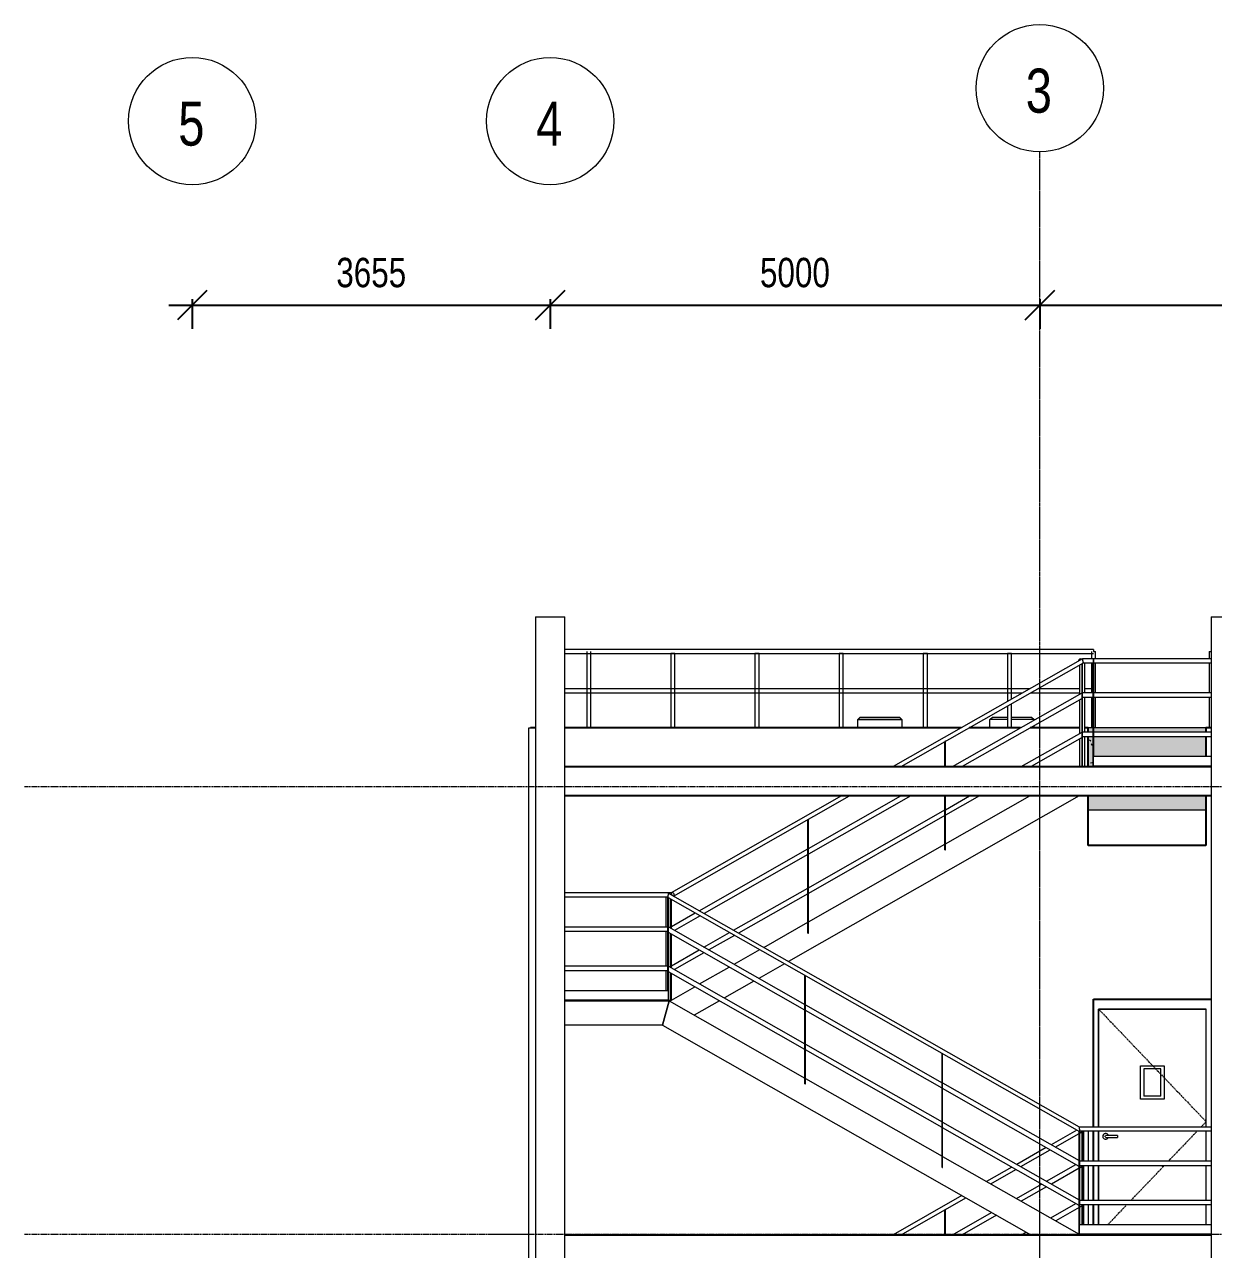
# Model space of a CAD drawing. Header units: millimetres. Extents: x -29259 to 87313, y -139821 to 46728.
# Drawn here: x -7310 to 4833, y -109638 to -97133 of the extents above; entities that cross this region are included whole.
import ezdxf

# ---------------------------------------------------------------- set-up
doc = ezdxf.new("R2010")
doc.units = ezdxf.units.MM
for name, pattern in [('Centre', [31.75, 6.35, -4.7625, 15.875, -4.7625]), ('Grid Line', [22.225, 12.7, -3.175, 3.175, -3.175]), ('Hidden', [7.14375, 4.7625, -2.38125]), ('IMPORT-DASHDOT', [0])]:
    doc.linetypes.add(name, pattern=pattern)
for name, color, linetype, lineweight in [('0-new structure center liness', 1, 'IMPORT-DASHDOT', 9), ('A-ANNO-DIMS', 211, 'Continuous', 9), ('A-DOOR', 31, 'Continuous', 9), ('A-DOOR-FRAM', 31, 'Continuous', 18), ('A-FLOR', 192, 'Continuous', 9), ('A-FLOR-HRAL', 11, 'Continuous', 9), ('A-FLOR-LEVL', 51, 'Continuous', 9), ('A-WALL', 113, 'Continuous', 18), ('A-WALL-PATT', 111, 'Continuous', 18), ('S-BEAM', 12, 'Continuous', 9), ('S-COLS', 52, 'Continuous', 18), ('S-GRID', 8, 'Continuous', 9), ('S-GRID-IDEN', 1, 'Continuous', 9), ('S-STRS', 31, 'Continuous', 9), ('SF - R6 - Mech - Copy_dwg', 8, 'Continuous', 9)]:
    doc.layers.add(name, color=color, linetype=linetype, lineweight=lineweight)
doc.styles.add('Century Gothic_1', font='GOTHIC.TTF', dxfattribs={"width": 0.8, "height": 250})
doc.styles.add('Century Gothic_2', font='GOTHIC.TTF', dxfattribs={"width": 0.8, "height": 300})
doc.dimstyles.new('Diagonal_-_3mm_Century_Gothic', dxfattribs={"dimscale": 304.8, "dimtxt": 313.250481, "dimasz": 0.984252, "dimexe": 0.787402, "dimexo": 0.492126, "dimgap": 0.574147, "dimtad": 1, "dimdec": 0, "dimzin": 0, "dimdsep": 46, "dimtxsty": 'Century Gothic_2', "dimblk1": 'OBLIQUE', "dimblk2": 'OBLIQUE', "dimsah": 1, "dimcen": 0.09, "dimdle": 0.787402, "dimazin": 0, "dimtfac": 1, "dimtdec": 4, "dimtix": 1, "dimtmove": 0, "dimatfit": 3, "dimfxl": 1, "dimtvp": 1, "dimtfill": 1, "dimtolj": 1, "dimtzin": 0, "dimarcsym": 2})

# ---------------------------------------------------------------- blocks, each defined once
blk = doc.blocks.new('Structural Columns 1 - Structural Columns 2-1277846-EAST FACADE')
at = {"layer": 'S-COLS', "color": 250, "lineweight": 9}
for p, q in [((4492, 13485), (4517, 13510)), ((4517, 13510), (4670, 13510)), ((4712, 13510), (4917, 13510)), ((4917, 13510), (4942, 13485)), ((4670, 13485), (4492, 13485)), ((4942, 13485), (4712, 13485))]:
    blk.add_line(p, q, dxfattribs=at)
blk = doc.blocks.new('Structural Columns 2 - Structural Columns 2-1278073-EAST FACADE')
at = {"layer": 'S-COLS', "color": 250, "lineweight": 9}
for p, q in [((3142, 13485), (3167, 13510)), ((3167, 13510), (3567, 13510)), ((3567, 13510), (3592, 13485)), ((3592, 13485), (3142, 13485))]:
    blk.add_line(p, q, dxfattribs=at)
blk = doc.blocks.new('Roaster Building_ST_RVT2022_detached_rvt-1-EAST FACADE')
at = {"layer": 'A-WALL-PATT'}
h = blk.add_hatch(dxfattribs=at)
h.set_pattern_fill('FP_2', color=9, style=0, pattern_type=2)
h.set_pattern_definition([(50, (12268.65, 1200), (364.368, -31.878), [38.1, -419.1]), (355, (12268.65, 1200), (-70.486, 382.113), [30.48, -335.28]), (100.451, (12299, 1197.34), (293.885, 350.233), [32.38, -356.18]), (46.184, (12268.65, 1301.6), (542.158, -84.086), [57.15, -628.65]), (96.636, (12313.8, 1294.6), (474.805, 494.855), [48.57, -534.27]), (351.184, (12268.65, 1301.6), (474.81, 494.85), [45.72, -502.92]), (21, (12319.44, 1276.2), (303.2285, -204.5305), [38.1, -419.1]), (326, (12319.44, 1276.2), (123.604, 368.376), [30.48, -335.28]), (71.451, (12344.7, 1259.16), (426.834, 163.843), [32.38, -356.18]), (37.5, (12268.65, 1200), (6.1766, 169.1102), [16.764, -314.452, 16.764, -323.596, -336.55]), (37.5, (12268.65, 1200), (6.1766, 169.1102), [-671.576, 16.764, -319.786]), (7.5, (12268.65, 1200), (133.6389, 200.3615), [16.764, -177.292, 16.764, -306.832, -128.27]), (7.5, (12268.65, 1200), (133.6389, 200.3615), [-517.652, 16.764, -111.506]), (327.5, (12155.36, 1200), (271.1818, -11.4584), [16.764, -110.236, 16.764, -379.476, -525.78]), (327.5, (12155.36, 1200), (271.1818, -11.4584), [-523.24, 16.764, -509.016]), (317.5, (12104.56, 1200), (296.2585, 50.853), [16.764, -148.336, 16.764, -246.38, -373.38]), (317.5, (12104.56, 1200), (296.2585, 50.853), [-428.244, 16.764, -356.616])])
h.paths.add_polyline_path([(5496, 13010), (5545, 13010), (5545, 13310), (5496, 13310), (5496, 13010)])
h.paths.add_polyline_path([(5499, 13360), (5545, 13360), (5545, 13400), (5496, 13400), (5496, 13360)])
at = {"layer": 'A-FLOR', "color": 250}
blk.add_line((6696, 12560), (5496, 12560), dxfattribs=at)
at = {"layer": 'A-WALL', "color": 250, "lineweight": 9}
blk.add_line((5545, 13400), (5496, 13400), dxfattribs=at)
at = {"layer": 'S-BEAM', "color": 250}
blk.add_line((6696, 12560), (5496, 12560), dxfattribs=at)
at = {"layer": 'S-COLS', "color": 250, "lineweight": 9}
for p, q in [((3142, 13485), (3592, 13485)), ((3142, 13400), (3142, 13485)), ((3592, 13485), (3592, 13400)), ((4492, 13400), (4492, 13485)), ((4942, 13479), (4942, 13485)), ((4942, 13400), (4942, 13422))]:
    blk.add_line(p, q, dxfattribs=at)
for name in ['Structural Columns 2 - Structural Columns 2-1278073-EAST FACADE', 'Structural Columns 1 - Structural Columns 2-1277846-EAST FACADE']:
    blk.add_blockref(name, (0, 0), dxfattribs=at)
blk = doc.blocks.new('RHS-Rectangular Hollow Section-Column - 804093-EAST FACADE')
at = {"layer": 'S-COLS', "color": 250, "lineweight": 9}
for p, q in [((6749.2, 14535), (6749.2, -350)), ((6749.2, 14535), (6761.2, 14535)), ((6761.2, 14535), (7037.2, 14535)), ((7037.2, 14535), (7049.2, 14535)), ((7049.2, 0), (7049.2, 14535))]:
    blk.add_line(p, q, dxfattribs=at)
blk = doc.blocks.new('RHS-Rectangular Hollow Section-Column - 804097-EAST FACADE')
at = {"layer": 'S-COLS', "color": 250, "lineweight": 9}
for p, q in [((-150, 14535), (-150, 0)), ((-150, 14535), (-138, 14535)), ((-138, 14535), (138, 14535)), ((138, 14535), (150, 14535)), ((150, 0), (150, 14535))]:
    blk.add_line(p, q, dxfattribs=at)
blk = doc.blocks.new('RHS-Rectangular Hollow Section - 300x150x6RHS-1527276-EAST FACADE')
at = {"layer": 'S-BEAM', "color": 250}
for p, q in [((6749.2, 13005), (150, 13005)), ((150, 12993), (150, 13005)), ((150, 12717), (150, 12993)), ((6749.2, 13005), (6749.2, 12993)), ((6749.2, 12993), (6749.2, 12717)), ((150, 12705), (150, 12717)), ((150, 12705), (6749.2, 12705)), ((6749.2, 12717), (6749.2, 12705))]:
    blk.add_line(p, q, dxfattribs=at)
at = {"layer": 'S-BEAM', "color": 250, "linetype": 'Hidden'}
for p, q in [((6749.2, 12999), (150, 12999)), ((6749.2, 12711), (150, 12711))]:
    blk.add_line(p, q, dxfattribs=at)
blk = doc.blocks.new('Railing - MS FLAT 50x5mm-1534103-EAST FACADE')
at = {"layer": 'A-FLOR-HRAL', "color": 250}
for p, q in [((4038, 13263), (4032, 13260)), ((4032, 13005), (4032, 13260)), ((4038, 13005), (4038, 13263)), ((4032, 12156), (4032, 12705)), ((4038, 12156), (4038, 12705)), ((4032, 12156), (4038, 12156))]:
    blk.add_line(p, q, dxfattribs=at)
blk = doc.blocks.new('Railing - MS FLAT 50x5mm-1534101-EAST FACADE')
at = {"layer": 'A-FLOR-HRAL', "color": 250}
for p, q in [((2638, 12467), (2632, 12463)), ((2632, 11303), (2632, 12463)), ((2638, 11303), (2638, 12467)), ((2632, 11303), (2638, 11303))]:
    blk.add_line(p, q, dxfattribs=at)
blk = doc.blocks.new('Railing - MS FLAT 50x5mm-1534095-EAST FACADE')
at = {"layer": 'A-FLOR-HRAL', "color": 250}
for p, q in [((5438, 14060), (5432, 14057)), ((5432, 13010), (5432, 14057)), ((5438, 13010), (5438, 14060)), ((5432, 13010), (5438, 13010))]:
    blk.add_line(p, q, dxfattribs=at)
blk = doc.blocks.new('Railing - MS FLAT 50x5mm-V16-EAST FACADE')
at = {"layer": 'A-FLOR-HRAL', "color": 250}
for p, q in [((1232, 11355), (1232, 11653)), ((1238, 11351), (1238, 11649)), ((1232, 10955), (1232, 11297)), ((1238, 10951), (1238, 11294)), ((1232, 10620), (1232, 10897)), ((1238, 10620), (1238, 10894)), ((1232, 10620), (1238, 10620))]:
    blk.add_line(p, q, dxfattribs=at)
blk = doc.blocks.new('Railing - MS FLAT 50x5mm-V17-EAST FACADE')
at = {"layer": 'A-FLOR-HRAL', "color": 250}
for p, q in [((1180, 11675), (1180, 11370)), ((1230, 11356), (1230, 11654)), ((1180, 11320), (1180, 10970)), ((1230, 10956), (1230, 11298)), ((1180, 10920), (1180, 10720)), ((1230, 10620), (1230, 10898)), ((1208, 10620), (1230, 10620))]:
    blk.add_line(p, q, dxfattribs=at)
blk = doc.blocks.new('Railing - MS FLAT 50x5mm-V18-EAST FACADE')
at = {"layer": 'A-FLOR-HRAL', "color": 250}
for p, q in [((5449.6, 8980), (5449.6, 9285)), ((5499.6, 8980), (5499.6, 9285)), ((5449.6, 8580), (5449.6, 8930)), ((5499.6, 8580), (5499.6, 8930)), ((5449.6, 8330), (5449.6, 8530)), ((5499.6, 8330), (5499.6, 8530))]:
    blk.add_line(p, q, dxfattribs=at)
blk = doc.blocks.new('Railing - MS FLAT 50x5mm-V19-EAST FACADE')
at = {"layer": 'A-FLOR-HRAL', "color": 250}
for p, q in [((5438, 9280), (5432, 9277)), ((5432, 8980), (5432, 9277)), ((5438, 8980), (5438, 9280)), ((5432, 8580), (5432, 8930)), ((5438, 8580), (5438, 8930)), ((5432, 8330), (5432, 8530)), ((5438, 8330), (5438, 8530))]:
    blk.add_line(p, q, dxfattribs=at)
blk = doc.blocks.new('Railing - MS FLAT 50x5mm-V20-EAST FACADE')
at = {"layer": 'A-FLOR-HRAL', "color": 250}
for p, q in [((1209.6, 6895), (1209.6, 6590)), ((1259.6, 6590), (1259.6, 6895)), ((1209.6, 6540), (1209.6, 6190)), ((1259.6, 6190), (1259.6, 6540)), ((1209.6, 6140), (1209.6, 5940)), ((1259.6, 5940), (1259.6, 6140))]:
    blk.add_line(p, q, dxfattribs=at)
blk = doc.blocks.new('Railing - MS FLAT 50x5mm-V21-EAST FACADE')
at = {"layer": 'A-FLOR-HRAL', "color": 250}
for p, q in [((1231.6, 6590), (1231.6, 6895)), ((1237.6, 6895), (1237.6, 6590)), ((1231.6, 6190), (1231.6, 6540)), ((1237.6, 6540), (1237.6, 6190)), ((1231.6, 5940), (1231.6, 6140)), ((1237.6, 6140), (1237.6, 5940))]:
    blk.add_line(p, q, dxfattribs=at)
blk = doc.blocks.new('Railing - MS FLAT 50x5mm-V15-EAST FACADE')
at = {"layer": 'A-FLOR-HRAL', "color": 250}
for p, q in [((5496.2, 3450), (5496.2, 4505)), ((5502.2, 4505), (5496.2, 4505)), ((5502.2, 3550), (5502.2, 4505)), ((5496.2, 3450), (5499.2, 3450))]:
    blk.add_line(p, q, dxfattribs=at)
blk = doc.blocks.new('Railing - Railing-1525472-EAST FACADE')
at = {"layer": 'A-FLOR-HRAL', "color": 250}
for p, q in [((4108, 13005), (5432, 13758)), ((5438, 13760), (5545, 13760)), ((5432, 13701), (4209, 13005)), ((5545, 13710), (5438, 13710)), ((4811, 13005), (5432, 13358)), ((5432, 13301), (4912, 13005)), ((5438, 13360), (5545, 13360)), ((5545, 13310), (5438, 13310)), ((2638, 12168), (3581, 12705)), ((3682, 12705), (2638, 12111)), ((4038, 12565), (4284, 12705)), ((4385, 12705), (4038, 12508)), ((2638, 11768), (4032, 12562)), ((4032, 12504), (2638, 11711)), ((1523, 11534), (2632, 12165)), ((2632, 12107), (1573, 11505)), ((1874, 11334), (2632, 11765)), ((2632, 11707), (1924, 11305)), ((1238, 11372), (1482, 11511)), ((1532, 11482), (1270, 11333)), ((1230, 11370), (1232, 11370)), ((1571, 11161), (1833, 11311)), ((1884, 11282), (1622, 11133)), ((1238, 10972), (1521, 11133)), ((1571, 11104), (1270, 10933)), ((1230, 10970), (1232, 10970)), ((5068, 8771), (5369, 8943)), ((5402, 8904), (5119, 8743)), ((5432, 8921), (5408, 8907)), ((4761, 8597), (5018, 8743)), ((5068, 8714), (4811, 8568)), ((5112, 8397), (5369, 8543)), ((5432, 8521), (5408, 8507)), ((4108, 8225), (4508, 8453)), ((4559, 8424), (4209, 8225)), ((5402, 8504), (5163, 8368)), ((4811, 8225), (4860, 8253)), ((2638, 7388), (3581, 7925)), ((3682, 7925), (2638, 7331)), ((4038, 7785), (4284, 7925)), ((4385, 7925), (4038, 7728)), ((2638, 6988), (4032, 7782)), ((4032, 7724), (2638, 6931)), ((1570, 6781), (2632, 7385)), ((2632, 7327), (1620, 6752)), ((1921, 6581), (2632, 6985)), ((2632, 6927), (1972, 6552)), ((1303, 6629), (1529, 6758)), ((1580, 6729), (1318, 6580)), ((1260, 6604), (1297, 6625)), ((1619, 6408), (1881, 6558)), ((1931, 6529), (1669, 6380)), ((1303, 6229), (1568, 6380)), ((1619, 6351), (1318, 6180)), ((1260, 6204), (1297, 6225))]:
    blk.add_line(p, q, dxfattribs=at)
for name, p in [('Railing - MS FLAT 50x5mm-1534095-EAST FACADE', (0, 0)), ('Railing - MS FLAT 50x5mm-V15-EAST FACADE', (49, 9560)), ('Railing - MS FLAT 50x5mm-1534103-EAST FACADE', (0, 0)), ('Railing - MS FLAT 50x5mm-1534101-EAST FACADE', (0, 0)), ('Railing - MS FLAT 50x5mm-V17-EAST FACADE', (0, 0)), ('Railing - MS FLAT 50x5mm-V16-EAST FACADE', (0, 0)), ('Railing - MS FLAT 50x5mm-V19-EAST FACADE', (0, 0)), ('Railing - MS FLAT 50x5mm-V18-EAST FACADE', (0, 0)), ('Railing - MS FLAT 50x5mm-1534103-EAST FACADE', (0, -4780)), ('Railing - MS FLAT 50x5mm-1534101-EAST FACADE', (0, -4780)), ('Railing - MS FLAT 50x5mm-V20-EAST FACADE', (0, 0)), ('Railing - MS FLAT 50x5mm-V21-EAST FACADE', (0, 0))]:
    blk.add_blockref(name, p)
blk = doc.blocks.new('Top Rail Type - Top Rail_Internal_-1525505-EAST FACADE')
at = {"layer": 'A-FLOR-HRAL', "color": 250}
for p, q in [((5436, 14105), (3503, 13005)), ((3584, 13005), (5447, 14065)), ((5548, 14105), (5436, 14105)), ((5447, 14065), (5548, 14065)), ((5548, 14105), (5548, 14085)), ((5548, 14085), (5548, 14065)), ((2976, 12705), (1237, 11716)), ((1260, 11683), (3057, 12705)), ((1244, 11692), (1245, 11695)), ((5379, 9293), (5117, 9144)), ((5158, 9121), (5402, 9259)), ((5405, 9325), (5403, 9325)), ((5408, 9263), (5435, 9278)), ((5067, 9115), (4766, 8944)), ((4806, 8921), (5107, 9092)), ((4715, 8915), (4458, 8769)), ((4499, 8746), (4756, 8892)), ((4206, 8625), (3503, 8225)), ((3584, 8225), (4246, 8602)), ((2976, 7925), (1255, 6946)), ((1308, 6930), (3057, 7925)), ((1288, 6895), (1297, 6890))]:
    blk.add_line(p, q, dxfattribs=at)
at = {"layer": 'A-FLOR-HRAL', "color": 250, "flags": 128}
for points in [[(1202, 11670), (1198, 11673), (1196, 11675)], [(1245, 11695), (1244, 11700), (1242, 11705), (1239, 11709), (1235, 11712), (1230, 11714), (1225, 11715), (1219, 11714), (1215, 11712), (1212, 11710)], [(1264, 11708), (1261, 11712), (1257, 11716), (1252, 11718), (1247, 11718), (1242, 11718), (1237, 11716), (1233, 11713)], [(1260, 11683), (1261, 11684), (1264, 11688), (1266, 11693), (1267, 11698), (1266, 11703), (1264, 11708)], [(5435, 9285), (5435, 9281), (5435, 9279), (5435, 9278)], [(1255, 6935), (1255, 6939), (1255, 6943), (1255, 6945), (1255, 6946)]]:
    blk.add_lwpolyline(points, dxfattribs=at)
at = {"layer": 'A-FLOR-HRAL', "color": 250}
for points, knots in [([(5441, 14085), (5441, 14087), (5440, 14090), (5439, 14095), (5437, 14099), (5436, 14104), (5436, 14105), (5436, 14105)], [0, 0, 0, 0, 0.0833333, 0.1666667, 0.25, 0.3333333, 0.5, 0.5, 0.5, 0.5]), ([(5447, 14065), (5447, 14065), (5446, 14066), (5445, 14071), (5444, 14075), (5443, 14080), (5442, 14083), (5441, 14085)], [0.5, 0.5, 0.5, 0.5, 0.6666667, 0.75, 0.8333333, 0.9166667, 1, 1, 1, 1])]:
    blk.add_open_spline(points, degree=3, knots=knots, dxfattribs=at)
blk = doc.blocks.new('Railing - MS FLAT 50x5mm-V22-EAST FACADE')
at = {"layer": 'A-FLOR-HRAL', "color": 250}
for p, q in [((5410, 13746), (5410, 14044)), ((5460, 13760), (5460, 14065)), ((5410, 13346), (5410, 13688)), ((5460, 13360), (5460, 13710)), ((5410, 13010), (5410, 13288)), ((5460, 13010), (5460, 13310)), ((5410, 13010), (5432, 13010))]:
    blk.add_line(p, q, dxfattribs=at)
blk = doc.blocks.new('Railing - Railing-1525920-EAST FACADE')
at = {"layer": 'A-FLOR-HRAL', "color": 250}
for p, q in [((5407.1, 13110), (5407.1, 13010)), ((5409.6, 13110), (5407.1, 13110)), ((5407.1, 13010), (5409.6, 13010))]:
    blk.add_line(p, q, dxfattribs=at)
blk.add_blockref('Railing - MS FLAT 50x5mm-V22-EAST FACADE', (0, 0))
blk = doc.blocks.new('Top Rail Type - Top Rail_Internal_-1525953-EAST FACADE')
at = {"layer": 'A-FLOR-HRAL', "color": 250}
for start, end in [(49.7964, 180), (180, 189.49576)]:
    blk.add_arc((5414.6, 14085), 20, start, end, dxfattribs=at)
blk = doc.blocks.new('Top Rail Type - Top Rail_Internal_-1526297-EAST FACADE')
at = {"layer": 'A-FLOR-HRAL', "color": 250}
blk.add_line((1237, 11716), (1235, 11714), dxfattribs=at)
blk = doc.blocks.new('Railing - MS FLAT 50x5mm-V23-EAST FACADE')
at = {"layer": 'A-FLOR-HRAL', "color": 250}
for p, q in [((5410, 8980), (5410, 9264)), ((5410, 8580), (5410, 8908)), ((5410, 8330), (5410, 8508))]:
    blk.add_line(p, q, dxfattribs=at)
blk = doc.blocks.new('Railing - Railing-1526545-EAST FACADE')
blk.add_blockref('Railing - MS FLAT 50x5mm-V23-EAST FACADE', (0, 0))
blk = doc.blocks.new('Railing - Railing-1534487-EAST FACADE')
at = {"layer": 'A-FLOR-HRAL', "color": 250}
for p, q in [((5551, 13760), (6749, 13760)), ((6749, 13710), (5551, 13710)), ((5551, 13360), (6749, 13360)), ((6749, 13310), (5551, 13310)), ((5548, 13010), (5548, 13110)), ((5548, 13110), (6749, 13110)), ((6749, 13010), (5548, 13010))]:
    blk.add_line(p, q, dxfattribs=at)
blk.add_blockref('Railing - MS FLAT 50x5mm-V15-EAST FACADE', (49, 9560))
blk = doc.blocks.new('Top Rail Type - Top Rail_Internal_-1534491-EAST FACADE')
at = {"layer": 'A-FLOR-HRAL', "color": 250}
for p, q in [((6749, 14105), (5548, 14105)), ((5548, 14085), (5548, 14105)), ((5548, 14065), (5548, 14085)), ((5548, 14065), (6749, 14065))]:
    blk.add_line(p, q, dxfattribs=at)
blk = doc.blocks.new('Railing - MS FLAT 50x5mm-1534111-EAST FACADE')
at = {"layer": 'A-FLOR-HRAL', "color": 250}
for p, q in [((4002, 8913), (4002, 10077)), ((4008, 10073), (4002, 10077)), ((4008, 8913), (4008, 10073)), ((4002, 8913), (4008, 8913))]:
    blk.add_line(p, q, dxfattribs=at)
blk = doc.blocks.new('Railing - MS FLAT 50x5mm-1534109-EAST FACADE')
at = {"layer": 'A-FLOR-HRAL', "color": 250}
for p, q in [((2602, 9766), (2602, 10873)), ((2608, 10870), (2602, 10873)), ((2608, 9766), (2608, 10870)), ((2602, 9766), (2608, 9766))]:
    blk.add_line(p, q, dxfattribs=at)
blk = doc.blocks.new('Railing - MS FLAT 50x5mm-1534106-EAST FACADE')
at = {"layer": 'A-FLOR-HRAL', "color": 250}
for p, q in [((5402, 8230), (5402, 9280)), ((5408, 9277), (5402, 9280)), ((5408, 8330), (5408, 9277)), ((5402, 8230), (5405, 8230))]:
    blk.add_line(p, q, dxfattribs=at)
blk = doc.blocks.new('Railing - MS FLAT 50x5mm-V24-EAST FACADE')
at = {"layer": 'A-FLOR-HRAL', "color": 250}
for p, q in [((1202, 10720), (1202, 11670)), ((1208, 11667), (1202, 11670)), ((1208, 10620), (1208, 11667)), ((1205, 10620), (1208, 10620))]:
    blk.add_line(p, q, dxfattribs=at)
blk = doc.blocks.new('Railing - Railing-1534666-EAST FACADE')
at = {"layer": 'A-FLOR-HRAL', "color": 250}
for p, q in [((1208, 11368), (2602, 10575)), ((2602, 10518), (1208, 11311)), ((1208, 10968), (2602, 10175)), ((2602, 10118), (1208, 10911)), ((2608, 10572), (4002, 9778)), ((4002, 9721), (2608, 10514)), ((2608, 10172), (4002, 9378)), ((4002, 9321), (2608, 10114)), ((4008, 9775), (5402, 8982)), ((5402, 8924), (4008, 9717)), ((4008, 9375), (5402, 8582)), ((5402, 8524), (4008, 9317))]:
    blk.add_line(p, q, dxfattribs=at)
for name in ['Railing - MS FLAT 50x5mm-V24-EAST FACADE', 'Railing - MS FLAT 50x5mm-1534109-EAST FACADE', 'Railing - MS FLAT 50x5mm-1534111-EAST FACADE', 'Railing - MS FLAT 50x5mm-1534106-EAST FACADE']:
    blk.add_blockref(name, (0, 0))
blk = doc.blocks.new('Top Rail Type - Top Rail_Internal_-1534670-EAST FACADE')
at = {"layer": 'A-FLOR-HRAL', "color": 250}
for p, q in [((5405, 9324), (1205, 11714)), ((1205, 11691), (1205, 11693)), ((1205, 11668), (5405, 9278)), ((5405, 9303), (5405, 9301))]:
    blk.add_line(p, q, dxfattribs=at)
at = {"layer": 'A-FLOR-HRAL', "color": 250, "flags": 128}
for points in [[(1205, 11669), (1205, 11671), (1205, 11675), (1205, 11680), (1205, 11685), (1205, 11691)], [(5405, 9301), (5405, 9295), (5405, 9290), (5405, 9285), (5405, 9281), (5405, 9279)]]:
    blk.add_lwpolyline(points, dxfattribs=at)
blk = doc.blocks.new('Railing - MS FLAT 50x5mm-V25-EAST FACADE')
at = {"layer": 'A-FLOR-HRAL', "color": 250}
for p, q in [((1202, 10720), (1202, 11675)), ((1205, 11675), (1202, 11675)), ((1208, 10620), (1208, 11667)), ((1205, 10620), (1208, 10620))]:
    blk.add_line(p, q, dxfattribs=at)
blk = doc.blocks.new('Railing - Railing-1534798-EAST FACADE')
at = {"layer": 'A-FLOR-HRAL', "color": 250}
for p, q in [((150, 11370), (1201.6, 11370)), ((1201.6, 11320), (150, 11320)), ((150, 10970), (1201.6, 10970)), ((1201.6, 10920), (150, 10920)), ((150, 10720), (1204.6, 10720)), ((1204.6, 10720), (1204.6, 10620)), ((1229.6, 10720), (1231.6, 10720)), ((1204.6, 10620), (150, 10620))]:
    blk.add_line(p, q, dxfattribs=at)
blk.add_blockref('Railing - MS FLAT 50x5mm-V25-EAST FACADE', (0, 0))
blk = doc.blocks.new('Top Rail Type - Top Rail_Internal_-1534802-EAST FACADE')
at = {"layer": 'A-FLOR-HRAL', "color": 250}
for p, q in [((1205, 11715), (150, 11715)), ((150, 11675), (1205, 11675)), ((1235, 11715), (1205, 11715)), ((1205, 11715), (1205, 11695)), ((1205, 11695), (1205, 11693)), ((1235, 11715), (1235, 11714))]:
    blk.add_line(p, q, dxfattribs=at)
blk = doc.blocks.new('Railing - MS FLAT 50x5mm-V26-EAST FACADE')
at = {"layer": 'A-FLOR-HRAL', "color": 250}
for p, q in [((5402, 8230), (5402, 9281)), ((5408, 9285), (5405, 9285)), ((5408, 8330), (5408, 9285)), ((5402, 8230), (5405, 8230))]:
    blk.add_line(p, q, dxfattribs=at)
blk = doc.blocks.new('Railing - Railing-1535008-EAST FACADE')
at = {"layer": 'A-FLOR-HRAL', "color": 250}
for p, q in [((5408, 8980), (6749, 8980)), ((6749, 8930), (5408, 8930)), ((5408, 8580), (6749, 8580)), ((6749, 8530), (5408, 8530)), ((5405, 8230), (5405, 8330)), ((5405, 8330), (6749, 8330)), ((6749, 8230), (5405, 8230))]:
    blk.add_line(p, q, dxfattribs=at)
blk.add_blockref('Railing - MS FLAT 50x5mm-V26-EAST FACADE', (0, 0))
blk = doc.blocks.new('Top Rail Type - Top Rail_Internal_-1535012-EAST FACADE')
at = {"layer": 'A-FLOR-HRAL', "color": 250}
for p, q in [((6749, 9325), (5405, 9325)), ((5405, 9305), (5405, 9325)), ((5405, 9303), (5405, 9305)), ((5405, 9285), (6749, 9285))]:
    blk.add_line(p, q, dxfattribs=at)
blk = doc.blocks.new('Roaster Building_ST_RVT2022 _SST__rvt-1-EAST FACADE')
at = {"layer": 'A-FLOR', "lineweight": 5}
blk.add_hatch(color=10, dxfattribs=at).paths.add_polyline_path([(5496, 12560), (6696, 12560), (6696, 12705), (5496, 12705), (5496, 12599)])
at = {"layer": 'A-WALL', "lineweight": 5}
h = blk.add_hatch(color=10, dxfattribs=at)
h.paths.add_polyline_path([(17318, 12735), (17325, 12735), (17325, 13400), (17318, 13399), (17318, 13301)])
h.paths.add_polyline_path([(5545, 13010), (5545, 13310), (5496, 13310), (5496, 13010), (5503, 13010)])
h.paths.add_polyline_path([(5769, 13110), (6696, 13110), (6696, 13310), (5551, 13310), (5551, 13110), (5636, 13110)])
h.paths.add_polyline_path([(5496, 13360), (5545, 13360), (5545, 13400), (5496, 13400), (5496, 13395)])
h.paths.add_polyline_path([(6565, 13360), (6696, 13360), (6696, 13400), (5551, 13400), (5551, 13360), (6034, 13360)])
at = {"layer": 'A-FLOR', "color": 254, "lineweight": 18}
blk.add_line((6696, 12560), (5496, 12560), dxfattribs=at)
at = {"layer": 'A-WALL', "color": 254}
for p, q in [((5545, 13400), (5496, 13400)), ((6696, 13400), (5551, 13400))]:
    blk.add_line(p, q, dxfattribs=at)
at = {"layer": 'S-BEAM', "color": 250}
blk.add_line((6696, 12560), (5496, 12560), dxfattribs=at)
at = {"layer": 'S-STRS', "color": 250}
for p, q in [((5425, 13005), (5434, 13010)), ((5435, 13010), (5435, 13005)), ((5438, 13010), (5545, 13010)), ((5404, 12705), (2434, 11015)), ((4038, 12215), (4898, 12705)), ((2638, 11419), (4032, 12212)), ((2181, 11159), (2632, 11415)), ((1878, 10987), (2141, 11136)), ((1527, 10787), (1828, 10958)), ((2393, 10992), (2131, 10843)), ((1238, 10622), (1476, 10758)), ((2081, 10814), (1780, 10643)), ((150, 10615), (1214, 10615)), ((1148, 10365), (1214, 10615)), ((1214, 10615), (1148, 10365)), ((1205, 10620), (1205, 10615)), ((1214, 10615), (1217, 10615)), ((1214, 10615), (2602, 9825)), ((1217, 10615), (1225, 10615)), ((1217, 10615), (1217, 10613)), ((1225, 10615), (1234, 10620)), ((1225, 10615), (1227, 10607)), ((1227, 10607), (1225, 10615)), ((1230, 10620), (1232, 10620)), ((1729, 10614), (1472, 10468)), ((1148, 10365), (150, 10365)), ((1148, 10365), (4908, 8225)), ((2608, 9822), (4002, 9029)), ((4008, 9025), (5402, 8232)), ((5405, 8230), (5405, 8225))]:
    blk.add_line(p, q, dxfattribs=at)
at = {"layer": 'A-FLOR-HRAL', "color": 250, "lineweight": 9}
for name in ['Railing - Railing-1525472-EAST FACADE', 'Top Rail Type - Top Rail_Internal_-1525505-EAST FACADE', 'Top Rail Type - Top Rail_Internal_-1525953-EAST FACADE', 'Railing - Railing-1525920-EAST FACADE', 'Railing - Railing-1534487-EAST FACADE', 'Top Rail Type - Top Rail_Internal_-1534491-EAST FACADE', 'Top Rail Type - Top Rail_Internal_-1534802-EAST FACADE', 'Railing - Railing-1534798-EAST FACADE', 'Railing - Railing-1534666-EAST FACADE', 'Top Rail Type - Top Rail_Internal_-1534670-EAST FACADE', 'Top Rail Type - Top Rail_Internal_-1526297-EAST FACADE', 'Railing - Railing-1535008-EAST FACADE', 'Top Rail Type - Top Rail_Internal_-1535012-EAST FACADE', 'Railing - Railing-1526545-EAST FACADE']:
    blk.add_blockref(name, (0, 0), dxfattribs=at)
at = {"layer": 'S-BEAM', "color": 250, "lineweight": 9}
for p in [(0, 0), (0, -4780)]:
    blk.add_blockref('RHS-Rectangular Hollow Section - 300x150x6RHS-1527276-EAST FACADE', p, dxfattribs=at)
at = {"layer": 'S-COLS', "color": 250, "lineweight": 9}
for name in ['RHS-Rectangular Hollow Section-Column - 804097-EAST FACADE', 'RHS-Rectangular Hollow Section-Column - 804093-EAST FACADE']:
    blk.add_blockref(name, (0, 0), dxfattribs=at)
blk = doc.blocks.new('LTTS_AT_AR_Door-Passage-Single-Flush - 1200 x 2100mm_FSD 01-V1-EAST FACADE')
at = {"layer": 'A-DOOR', "linetype": 'Centre'}
for p, q in [((5600, 10530), (6700, 9380)), ((6700, 9380), (6647, 9325)), ((6609, 9285), (6317, 8980)), ((6270, 8930), (5935, 8580)), ((5887, 8530), (5696, 8330))]:
    blk.add_line(p, q, dxfattribs=at)
at = {"layer": 'A-DOOR'}
for p, q in [((5600, 10530), (5600, 9325)), ((6700, 10530), (5600, 10530)), ((6700, 9325), (6700, 10530)), ((6030, 9610), (6030, 9950)), ((6030, 9950), (6270, 9950)), ((6062, 9918), (6062, 9642)), ((6238, 9918), (6062, 9918)), ((6238, 9642), (6238, 9918)), ((6270, 9950), (6270, 9610)), ((6238, 9642), (6062, 9642)), ((6270, 9610), (6030, 9610)), ((5600, 9285), (5600, 8980)), ((6700, 8980), (6700, 9285)), ((5795, 9240), (5690, 9240)), ((5690, 9220), (5795, 9220)), ((5795, 9240), (5795, 9230)), ((5795, 9230), (5795, 9220)), ((5600, 8930), (5600, 8580)), ((6700, 8580), (6700, 8930)), ((5600, 8530), (5600, 8330)), ((6700, 8330), (6700, 8530))]:
    blk.add_line(p, q, dxfattribs=at)
at = {"layer": 'A-DOOR', "flags": 128}
for points in [[(5690, 9240), (5689, 9240), (5689, 9240), (5688, 9240), (5688, 9240), (5687, 9240), (5686, 9240), (5686, 9240), (5685, 9240), (5685, 9240), (5684, 9240), (5684, 9240), (5683, 9240), (5683, 9240), (5682, 9240), (5682, 9240), (5681, 9240), (5681, 9240), (5680, 9240), (5680, 9240), (5679, 9240), (5679, 9240), (5678, 9240), (5678, 9240), (5678, 9240), (5677, 9240), (5677, 9240), (5677, 9240), (5677, 9240), (5676, 9240), (5676, 9240), (5676, 9240), (5676, 9240), (5676, 9240), (5675, 9240), (5675, 9240), (5675, 9240), (5675, 9240), (5675, 9240), (5675, 9240)], [(5675, 9220), (5675, 9220), (5675, 9220), (5675, 9220), (5675, 9220), (5675, 9220), (5675, 9220), (5676, 9220), (5676, 9220), (5676, 9220), (5676, 9220), (5676, 9220), (5677, 9220), (5677, 9220), (5677, 9220), (5678, 9220), (5678, 9220), (5678, 9220), (5679, 9220), (5679, 9220), (5680, 9220), (5680, 9220), (5680, 9220), (5681, 9220), (5681, 9220), (5682, 9220), (5682, 9220), (5683, 9220), (5684, 9220), (5684, 9220), (5685, 9220), (5685, 9220), (5686, 9220), (5686, 9220), (5687, 9220), (5688, 9220), (5688, 9220), (5689, 9220), (5689, 9220), (5690, 9220), (5690, 9220)]]:
    blk.add_lwpolyline(points, dxfattribs=at)
at = {"layer": 'A-DOOR'}
for centre, radius, start, end in [((5673, 9230), 30, 19.6343, 180), ((5673, 9230), 30, 180, 340.4367), ((5675, 9230), 10, 150, 180), ((5675, 9230), 10, 180, 210), ((5675, 9230), 10, 90, 105), ((5675, 9230), 10, 255, 270)]:
    blk.add_arc(centre, radius, start, end, dxfattribs=at)
at = {"layer": 'A-DOOR-FRAM'}
for p, q in [((5600, 9325), (5600, 10530)), ((5600, 10530), (6700, 10530)), ((6700, 9325), (6700, 10530)), ((5600, 8980), (5600, 9285)), ((6700, 8980), (6700, 9285)), ((5600, 8580), (5600, 8930)), ((6700, 8580), (6700, 8930)), ((5600, 8330), (5600, 8530)), ((6700, 8330), (6700, 8530))]:
    blk.add_line(p, q, dxfattribs=at)
blk = doc.blocks.new('SF - R6 - Mech - Copy_dwg-777158-EAST FACADE')
at = {"layer": '0-new structure center liness', "color": 8, "linetype": 'Continuous'}
blk.add_line((-576, 8230), (-218, 8230), dxfattribs=at)
blk = doc.blocks.new('Railing - 42_4-899832-EAST FACADE')
at = {"layer": 'A-FLOR-HRAL'}
for p, q in [((4670, 14158), (4670, 13669)), ((4691, 14158), (4670, 14158)), ((4712, 14158), (4691, 14158)), ((4712, 13693), (4712, 14158)), ((4712, 13400), (4712, 13647)), ((4670, 13623), (4670, 13400))]:
    blk.add_line(p, q, dxfattribs=at)
blk = doc.blocks.new('Railing - 42_4-V7-EAST FACADE')
at = {"layer": 'A-FLOR-HRAL'}
for p, q in [((3810, 14158), (3810, 13400)), ((3832, 14158), (3810, 14158)), ((3853, 14158), (3832, 14158)), ((3853, 13400), (3853, 14158))]:
    blk.add_line(p, q, dxfattribs=at)
blk = doc.blocks.new('Railing - Dia 42_4mm-899830-EAST FACADE')
at = {"layer": 'A-FLOR-HRAL'}
for p, q in [((374, 14179), (374, 13400)), ((416, 13400), (416, 14179))]:
    blk.add_line(p, q, dxfattribs=at)
blk = doc.blocks.new('Railing - Dia 42_4mm-V8-EAST FACADE')
at = {"layer": 'A-FLOR-HRAL'}
for p, q in [((5529, 14179), (5529, 14105)), ((5550, 14179), (5571, 14179)), ((5571, 14105), (5571, 14179)), ((5529, 14065), (5529, 13760)), ((5571, 13760), (5571, 14065)), ((5529, 13710), (5529, 13400)), ((5571, 13400), (5571, 13710))]:
    blk.add_line(p, q, dxfattribs=at)
blk = doc.blocks.new('Railing - Railing-893118-EAST FACADE')
at = {"layer": 'A-FLOR-HRAL'}
for p, q in [((4900, 13800), (150, 13800)), ((150, 13758), (4825, 13758)), ((4906, 13758), (5410, 13758)), ((5410, 13800), (4981, 13800)), ((5545, 13800), (5460, 13800))]:
    blk.add_line(p, q, dxfattribs=at)
for name, p in [('Railing - Dia 42_4mm-899830-EAST FACADE', (0, 0)), ('Railing - 42_4-V7-EAST FACADE', (-2578, 0)), ('Railing - 42_4-V7-EAST FACADE', (-1718, 0)), ('Railing - 42_4-V7-EAST FACADE', (-859, 0)), ('Railing - 42_4-V7-EAST FACADE', (0, 0)), ('Railing - 42_4-899832-EAST FACADE', (0, 0)), ('Railing - Dia 42_4mm-V8-EAST FACADE', (0, 0))]:
    blk.add_blockref(name, p)
blk = doc.blocks.new('Top Rail Type - Top Rail_Internal_-893323-EAST FACADE')
at = {"layer": 'A-FLOR-HRAL'}
for p, q in [((5550, 14200), (150, 14200)), ((150, 14158), (5550, 14158)), ((5550, 14200), (5550, 14179)), ((5550, 14179), (5550, 14179))]:
    blk.add_line(p, q, dxfattribs=at)
blk = doc.blocks.new('Railing - 42_4-V9-EAST FACADE')
at = {"layer": 'A-FLOR-HRAL'}
for p, q in [((7549, 14158), (7549, 13400)), ((7570, 14158), (7549, 14158)), ((7591, 14158), (7570, 14158)), ((7591, 13400), (7591, 14158))]:
    blk.add_line(p, q, dxfattribs=at)
blk = doc.blocks.new('Railing - Dia 42_4mm-V10-EAST FACADE')
at = {"layer": 'A-FLOR-HRAL'}
for p, q in [((17391, 14179), (17391, 13400)), ((17434, 13400), (17434, 14179))]:
    blk.add_line(p, q, dxfattribs=at)
blk = doc.blocks.new('Railing - Dia 42_4mm-V11-EAST FACADE')
at = {"layer": 'A-FLOR-HRAL'}
for p, q in [((6729, 14179), (6729, 14105)), ((6729, 14179), (6749, 14179)), ((6729, 14065), (6729, 13760)), ((6729, 13710), (6729, 13400))]:
    blk.add_line(p, q, dxfattribs=at)
blk = doc.blocks.new('Railing - Railing-906723-EAST FACADE')
at = {"layer": 'A-FLOR-HRAL'}
for p, q in [((17412, 13800), (7049, 13800)), ((7049, 13758), (17412, 13758))]:
    blk.add_line(p, q, dxfattribs=at)
for points, knots in [([(17427, 13794), (17428, 13793), (17428, 13793), (17430, 13791), (17431, 13789), (17432, 13787), (17433, 13783), (17434, 13781), (17434, 13779)], [0.75, 0.75, 0.75, 0.75, 0.7708333, 0.7916667, 0.8333333, 0.875, 0.9166667, 1, 1, 1, 1]), ([(17434, 13779), (17434, 13777), (17433, 13774), (17432, 13771), (17431, 13768), (17430, 13766), (17428, 13765), (17428, 13764), (17427, 13764)], [0, 0, 0, 0, 0.0833333, 0.125, 0.1666667, 0.2083333, 0.2291667, 0.25, 0.25, 0.25, 0.25])]:
    blk.add_open_spline(points, degree=3, knots=knots, dxfattribs=at)
for name, p in [('Railing - Dia 42_4mm-V11-EAST FACADE', (0, 0)), ('Railing - 42_4-V9-EAST FACADE', (0, 0)), ('Railing - 42_4-V9-EAST FACADE', (820, 0)), ('Railing - 42_4-V9-EAST FACADE', (1640, 0)), ('Railing - 42_4-V9-EAST FACADE', (2461, 0)), ('Railing - 42_4-V9-EAST FACADE', (3281, 0)), ('Railing - 42_4-V9-EAST FACADE', (4101, 0)), ('Railing - 42_4-V9-EAST FACADE', (4921, 0)), ('Railing - 42_4-V9-EAST FACADE', (5741, 0)), ('Railing - 42_4-V9-EAST FACADE', (6561, 0)), ('Railing - 42_4-V9-EAST FACADE', (7382, 0)), ('Railing - 42_4-V9-EAST FACADE', (8202, 0)), ('Railing - 42_4-V9-EAST FACADE', (9022, 0)), ('Railing - Dia 42_4mm-V10-EAST FACADE', (0, 0))]:
    blk.add_blockref(name, p)
blk = doc.blocks.new('Grid - M_Grid Head - Circle-24584-EAST FACADE')
at = {"layer": 'S-GRID-IDEN'}
blk.add_circle((0, 19594), 650, dxfattribs=at)
blk = doc.blocks.new('_Oblique')
at = {"color": 0, "linetype": 'ByBlock', "lineweight": -2}
blk.add_line((-0.5, -0.5), (0.5, 0.5), dxfattribs=at)
blk = doc.blocks.new('*D1184')
at = {"layer": 'A-ANNO-DIMS', "color": 0, "lineweight": -2, "transparency": 16777216}
for p, q in [((-5837, -99999), (-1702, -99999)), ((-5597, -99937), (-5597, -100239)), ((-1942, -99937), (-1942, -100239))]:
    blk.add_line(p, q, dxfattribs=at)
at = {"layer": 'Defpoints', "color": 0, "transparency": 16777216}
for p in [(-5597, -99787), (-1942, -99787), (-1942, -99999)]:
    blk.add_point(p, dxfattribs=at)
at = {"layer": 'A-ANNO-DIMS', "color": 0, "lineweight": -2, "transparency": 16777216, "xscale": 299.9999999999999, "yscale": 299.9999999999999, "zscale": 299.9999999999999, "rotation": 180}
blk.add_blockref('_Oblique', (-5597, -99999), dxfattribs=at)
at = {"layer": 'A-ANNO-DIMS', "color": 0, "lineweight": -2, "transparency": 16777216, "xscale": 299.9999999999999, "yscale": 299.9999999999999, "zscale": 299.9999999999999}
blk.add_blockref('_Oblique', (-1942, -99999), dxfattribs=at)
at = {"layer": 'A-ANNO-DIMS', "color": 0, "transparency": 16777216, "insert": (-3769, -99667), "char_height": 300, "width": 883.07, "attachment_point": 5, "style": 'Century Gothic_2', "bg_fill": 3, "box_fill_scale": 1.1, "bg_fill_color": 256, "bg_fill_true_color": 13158600, "bg_fill_transparency": 0}
blk.add_mtext('\\A1;3655', dxfattribs=at)
blk = doc.blocks.new('*D1185')
at = {"layer": 'A-ANNO-DIMS', "color": 0, "lineweight": -2, "transparency": 16777216}
for p, q in [((-2182, -99999), (3298, -99999)), ((-1942, -99937), (-1942, -100239)), ((3058, -99937), (3058, -100239))]:
    blk.add_line(p, q, dxfattribs=at)
at = {"layer": 'Defpoints', "color": 0, "transparency": 16777216}
for p in [(-1942, -99787), (3058, -99787), (3058, -99999)]:
    blk.add_point(p, dxfattribs=at)
at = {"layer": 'A-ANNO-DIMS', "color": 0, "lineweight": -2, "transparency": 16777216, "xscale": 299.9999999999999, "yscale": 299.9999999999999, "zscale": 299.9999999999999, "rotation": 180}
blk.add_blockref('_Oblique', (-1942, -99999), dxfattribs=at)
at = {"layer": 'A-ANNO-DIMS', "color": 0, "lineweight": -2, "transparency": 16777216, "xscale": 299.9999999999999, "yscale": 299.9999999999999, "zscale": 299.9999999999999}
blk.add_blockref('_Oblique', (3058, -99999), dxfattribs=at)
at = {"layer": 'A-ANNO-DIMS', "color": 0, "transparency": 16777216, "insert": (558, -99667), "char_height": 300, "width": 883.07, "attachment_point": 5, "style": 'Century Gothic_2', "bg_fill": 3, "box_fill_scale": 1.1, "bg_fill_color": 256, "bg_fill_true_color": 13158600, "bg_fill_transparency": 0}
blk.add_mtext('\\A1;5000', dxfattribs=at)
blk = doc.blocks.new('*D1186')
at = {"layer": 'A-ANNO-DIMS', "color": 0, "lineweight": -2, "transparency": 16777216}
for p, q in [((2818, -99999), (9298, -99999)), ((3058, -99937), (3058, -100239)), ((9058, -99937), (9058, -100239))]:
    blk.add_line(p, q, dxfattribs=at)
at = {"layer": 'Defpoints', "color": 0, "transparency": 16777216}
for p in [(3058, -99787), (9058, -99787), (9058, -99999)]:
    blk.add_point(p, dxfattribs=at)
at = {"layer": 'A-ANNO-DIMS', "color": 0, "lineweight": -2, "transparency": 16777216, "xscale": 299.9999999999999, "yscale": 299.9999999999999, "zscale": 299.9999999999999, "rotation": 180}
blk.add_blockref('_Oblique', (3058, -99999), dxfattribs=at)
at = {"layer": 'A-ANNO-DIMS', "color": 0, "lineweight": -2, "transparency": 16777216, "xscale": 299.9999999999999, "yscale": 299.9999999999999, "zscale": 299.9999999999999}
blk.add_blockref('_Oblique', (9058, -99999), dxfattribs=at)
at = {"layer": 'A-ANNO-DIMS', "color": 0, "transparency": 16777216, "insert": (6058, -99667), "char_height": 300, "width": 883.07, "attachment_point": 5, "style": 'Century Gothic_2', "bg_fill": 3, "box_fill_scale": 1.1, "bg_fill_color": 256, "bg_fill_true_color": 13158600, "bg_fill_transparency": 0}
blk.add_mtext('\\A1;6000', dxfattribs=at)

msp = doc.modelspace()

# ---------------------------------------------------------------- linework, layer by layer
at = {"layer": 'A-FLOR-LEVL', "linetype": 'Centre'}
for p, q in [((-7310.2, -104913.4), (20377.7, -104913.4)), ((-7310.2, -109483.4), (20377.7, -109483.4))]:
    msp.add_line(p, q, dxfattribs=at)
at = {"layer": 'A-WALL', "lineweight": 9}
for p, q in [((-2159.9, -117713.4), (-2159.9, -104313.4)), ((-2159.9, -104313.4), (-2141.9, -104313.4)), ((3603.4, -104313.4), (3553.8, -104313.4))]:
    msp.add_line(p, q, dxfattribs=at)
at = {"layer": 'A-WALL', "color": 7, "lineweight": 25}
for p, q in [((-2091.9, -104313.4), (-2141.9, -104313.4)), ((2255.1, -104313.4), (-1791.9, -104313.4)), ((2860.1, -104313.4), (2336, -104313.4)), ((3467.7, -104313.4), (2961.2, -104313.4)), ((3553.8, -104313.4), (3517.7, -104313.4)), ((3553.8, -104353.4), (3553.8, -104313.4)), ((3553.8, -104703.4), (3553.8, -104403.4)), ((4807.3, -104313.4), (4753.8, -104313.4)), ((4753.8, -104313.4), (4753.8, -104353.4)), ((4753.8, -104403.4), (4753.8, -104603.4)), ((3553.8, -105513.4), (3553.8, -105008.3)), ((4753.8, -105008.4), (4753.8, -105513.4)), ((4753.8, -105513.4), (3553.8, -105513.4)), ((3608.1, -108388.4), (3608.1, -107083.4)), ((3608.1, -107083.4), (4807.4, -107083.4)), ((3608.1, -108733.4), (3608.1, -108428.4)), ((3608.1, -109133.4), (3608.1, -108783.4)), ((3608.1, -109383.4), (3608.1, -109183.4))]:
    msp.add_line(p, q, dxfattribs=at)
at = {"layer": 'S-GRID', "linetype": 'Grid Line'}
msp.add_line((3058.1, -120273.2), (3058.1, -98432.8), dxfattribs=at)

# ---------------------------------------------------------------- block references
at = {"lineweight": 5}
msp.add_blockref('Roaster Building_ST_RVT2022_detached_rvt-1-EAST FACADE', (-1941.9, -117713.4), dxfattribs=at)
at = {"layer": 'A-DOOR'}
msp.add_blockref('LTTS_AT_AR_Door-Passage-Single-Flush - 1200 x 2100mm_FSD 01-V1-EAST FACADE', (-1941.9, -117713.4), dxfattribs=at)
at = {"layer": 'A-FLOR-HRAL'}
for name in ['Top Rail Type - Top Rail_Internal_-893323-EAST FACADE', 'Railing - Railing-893118-EAST FACADE', 'Railing - Railing-906723-EAST FACADE']:
    msp.add_blockref(name, (-1941.9, -117713.4), dxfattribs=at)
at = {"layer": 'A-WALL', "color": 8, "lineweight": 5}
msp.add_blockref('Roaster Building_ST_RVT2022 _SST__rvt-1-EAST FACADE', (-1941.9, -117713.4), dxfattribs=at)
at = {"layer": 'S-GRID-IDEN'}
for p in [(3058.1, -117377.3), (-5597, -117713.4), (-1941.9, -117713.4)]:
    msp.add_blockref('Grid - M_Grid Head - Circle-24584-EAST FACADE', p, dxfattribs=at)
at = {"layer": 'SF - R6 - Mech - Copy_dwg', "color": 1}
msp.add_blockref('SF - R6 - Mech - Copy_dwg-777158-EAST FACADE', (-1941.9, -117713.4), dxfattribs=at)

# ---------------------------------------------------------------- dimensions: what is measured, and where the dimension line sits
at = {"layer": 'A-ANNO-DIMS'}
dim = msp.add_linear_dim(base=(-1941.9, -99999.3), p1=(-5597, -99787.2), p2=(-1941.9, -99787.2), dimstyle='Diagonal_-_3mm_Century_Gothic', override={"dimpost": '<>', "dimfxl": 3655.100761}, dxfattribs=at)
dim.commit()
dim.dimension.update_dxf_attribs({"geometry": '*D1184', "text_midpoint": (-3769.4, -99666.8)})

# ---------------------------------------------------------------- next in the draw order: texts
at = {"layer": 'S-GRID-IDEN', "char_height": 450, "width": 339.915, "attachment_point": 1, "style": 'Century Gothic_1', "bg_fill": 3, "box_fill_scale": 1.25, "bg_fill_color": 256, "bg_fill_true_color": 13158600, "bg_fill_transparency": 0}
for s, insert in [('3', (2915.2, -97583.3)), ('5', (-5739.9, -97919.4)), ('4', (-2084.8, -97919.4))]:
    msp.add_mtext(s, dxfattribs=dict(at, insert=insert))

# ---------------------------------------------------------------- next in the draw order: dimensions: what is measured, and where the dimension line sits
at = {"layer": 'A-ANNO-DIMS'}
dim = msp.add_linear_dim(base=(3058.1, -99999.3), p1=(-1941.9, -99787.2), p2=(3058.1, -99787.2), dimstyle='Diagonal_-_3mm_Century_Gothic', override={"dimpost": '<>', "dimfxl": 5000}, dxfattribs=at)
dim.commit()
dim.dimension.update_dxf_attribs({"geometry": '*D1185', "text_midpoint": (558.1, -99666.8)})

# ---------------------------------------------------------------- next in the draw order: dimensions: what is measured, and where the dimension line sits
dim = msp.add_linear_dim(base=(9058, -99999.3), p1=(3058.1, -99787.2), p2=(9058, -99787.2), dimstyle='Diagonal_-_3mm_Century_Gothic', override={"dimpost": '<>', "dimfxl": 5999.899995}, dxfattribs=at)
dim.commit()
dim.dimension.update_dxf_attribs({"geometry": '*D1186', "text_midpoint": (6058.1, -99666.8)})

doc.saveas('drawing.dxf')
